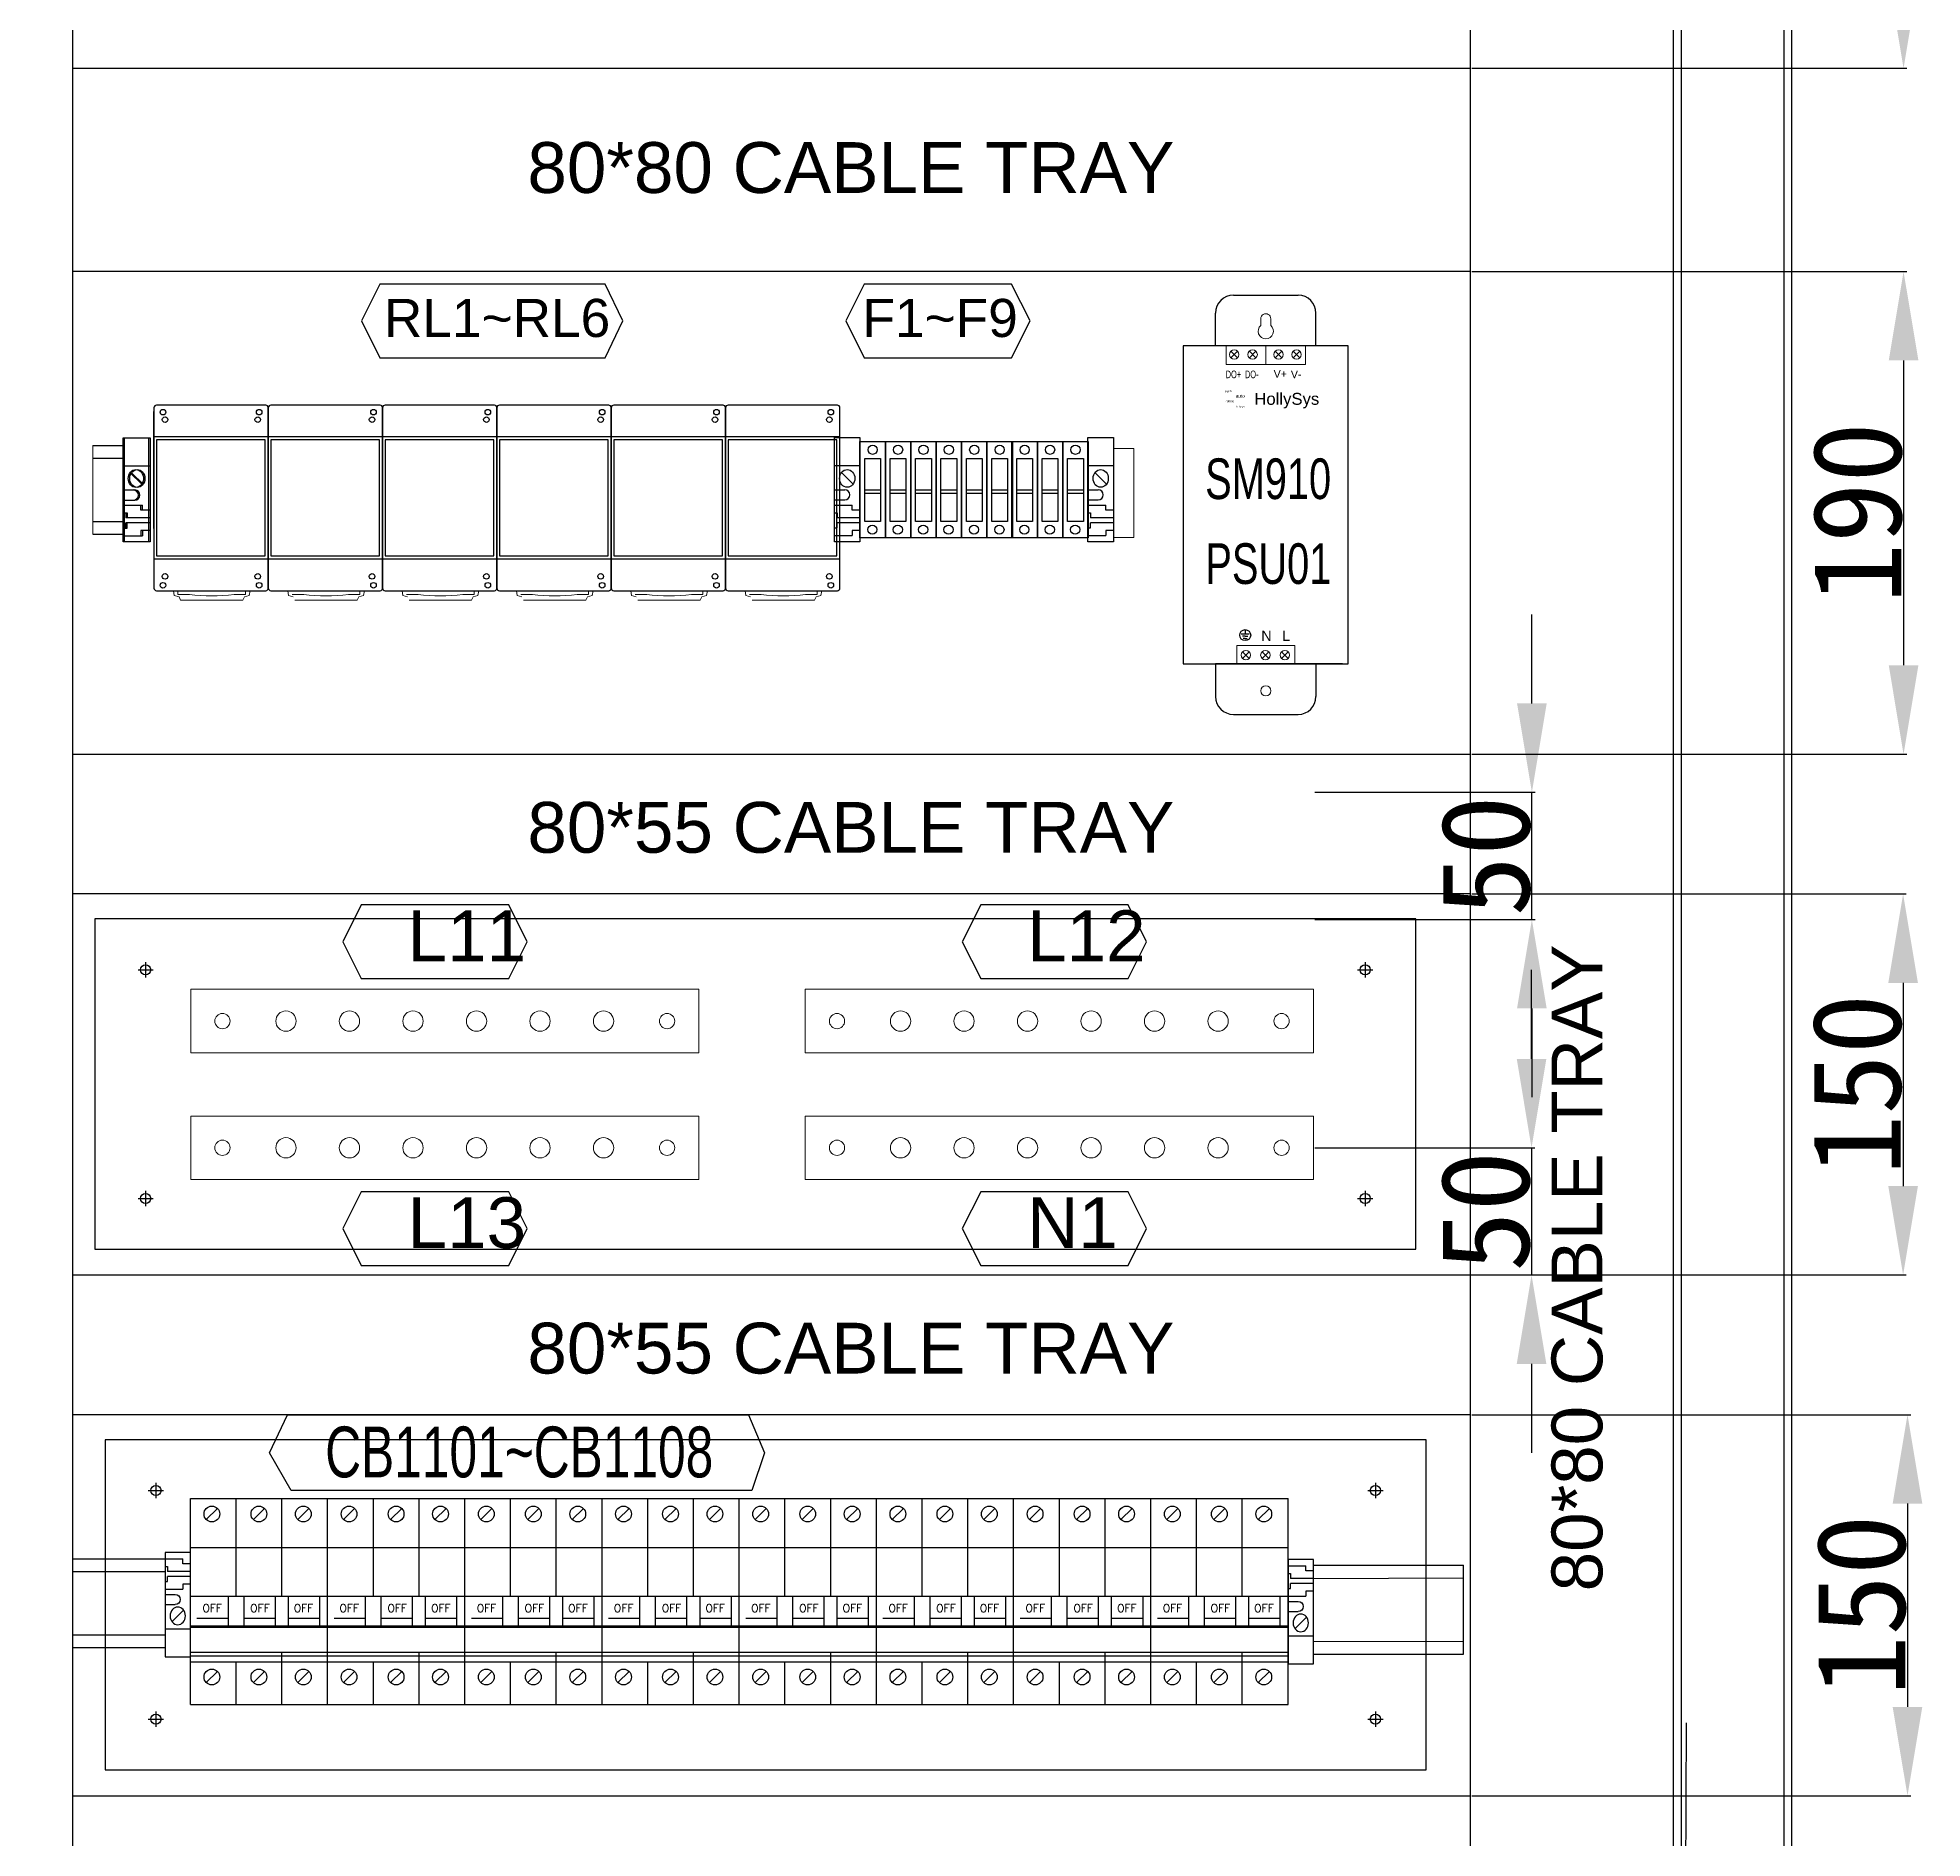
# Model space of a CAD drawing. Extents: x 81437 to 204847, y -54769 to -29444.
# Drawn here: x 91975 to 92717, y -39706 to -38998 of the extents above; entities that cross this region are included whole.
import ezdxf
from ezdxf.enums import TextEntityAlignment as Align
from ezdxf.lldxf.tags import DXFTag

# ---------------------------------------------------------------- set-up
doc = ezdxf.new("R2010")
doc.units = 0
doc.header["$LTSCALE"] = 100
doc.header["$MEASUREMENT"] = 0
for name, color, linetype in [('COMPONENT', 7, 'Continuous'), ('Panel Comp', 7, 'Continuous'), ('PSU', 12, 'Continuous'), ('TEXT', 7, 'Continuous'), ('标准图框及表格', 7, 'Continuous')]:
    doc.layers.add(name, color=color, linetype=linetype)
doc.layers.add('细实线', color=7, linetype='Continuous', lineweight=20)
doc.styles.add('HZ', font='arial.ttf', dxfattribs={"width": 0.7})
doc.styles.add('ROMANS', font='romans', dxfattribs={"width": 0.8, "height": 2})
doc.styles.get("Standard").update_dxf_attribs({"font": ''})
doc.styles.get('Standard').set_extended_font_data('SimSun')
tags = doc.linetypes.add('CENTER2', pattern=[1.125, 0.75, -0.125, 0.125, -0.125]).pattern_tags.tags
tags[10:11] = [DXFTag(74, 4), DXFTag(75, 0), DXFTag(340, '0'), DXFTag(46, 1.0), DXFTag(50, 0.0), DXFTag(44, 0.0), DXFTag(45, 0.0)]
tags[8:9] = [DXFTag(74, 4), DXFTag(75, 0), DXFTag(340, '0'), DXFTag(46, 1.0), DXFTag(50, 0.0), DXFTag(44, 0.0), DXFTag(45, 0.0)]
tags[6:7] = [DXFTag(74, 4), DXFTag(75, 0), DXFTag(340, '0'), DXFTag(46, 1.0), DXFTag(50, 0.0), DXFTag(44, 0.0), DXFTag(45, 0.0)]
tags[4:5] = [DXFTag(74, 4), DXFTag(75, 0), DXFTag(340, '0'), DXFTag(46, 1.0), DXFTag(50, 0.0), DXFTag(44, 0.0), DXFTag(45, 0.0)]
tags = doc.linetypes.add('HIDDEN', pattern=[0.375, 0.25, -0.125]).pattern_tags.tags
tags[6:7] = [DXFTag(74, 4), DXFTag(75, 0), DXFTag(340, '0'), DXFTag(46, 1.0), DXFTag(50, 0.0), DXFTag(44, 0.0), DXFTag(45, 0.0)]
tags[4:5] = [DXFTag(74, 4), DXFTag(75, 0), DXFTag(340, '0'), DXFTag(46, 1.0), DXFTag(50, 0.0), DXFTag(44, 0.0), DXFTag(45, 0.0)]
doc.dimstyles.new('ISO-25', dxfattribs={"dimtxt": 35, "dimasz": 35, "dimexe": 1.25, "dimexo": 0.625, "dimtad": 1, "dimtoh": 1, "dimdec": 0, "dimtxsty": 'Standard', "dimcen": 2.5, "dimadec": 0, "dimazin": 0, "dimtfac": 1, "dimtdec": 0, "dimtmove": 0, "dimatfit": 3, "dimfxl": 1, "dimarcsym": 0})

# ---------------------------------------------------------------- blocks, each defined once
blk = doc.blocks.new('*D206')
at = {"color": 0, "lineweight": -2, "transparency": 16777216}
for p, q in [((92539.95, -38729.59), (92711.17, -38729.59)), ((92709.92, -38764.59), (92709.92, -38974.61)), ((92539.95, -39009.61), (92711.17, -39009.61))]:
    blk.add_line(p, q, dxfattribs=at)
at = {"color": 0, "transparency": 16777216}
for points in [[(92704.09, -38764.59), (92715.76, -38764.59), (92709.92, -38729.59)], [(92704.09, -38974.61), (92715.76, -38974.61), (92709.92, -39009.61)]]:
    blk.add_solid(points, dxfattribs=at)
at = {"layer": 'Defpoints', "color": 0, "transparency": 16777216}
for p in [(92539.33, -38729.59, -63738.88), (92539.33, -39009.61), (92709.92, -39009.61)]:
    blk.add_point(p, dxfattribs=at)
at = {"color": 0, "transparency": 16777216, "insert": (92691.8, -38869.6), "char_height": 35, "attachment_point": 5, "rotation": 90}
blk.add_mtext('280', dxfattribs=at)
blk = doc.blocks.new('*D207')
at = {"color": 0, "lineweight": -2, "transparency": 16777216}
for p, q in [((92539.95, -39089.61), (92711.17, -39089.61)), ((92709.92, -39124.61), (92709.92, -39244.61)), ((92539.95, -39279.61), (92711.17, -39279.61))]:
    blk.add_line(p, q, dxfattribs=at)
at = {"color": 0, "transparency": 16777216}
for points in [[(92704.09, -39124.61), (92715.76, -39124.61), (92709.92, -39089.61)], [(92704.09, -39244.61), (92715.76, -39244.61), (92709.92, -39279.61)]]:
    blk.add_solid(points, dxfattribs=at)
at = {"layer": 'Defpoints', "color": 0, "transparency": 16777216}
for p in [(92539.33, -39089.61), (92539.33, -39279.61), (92709.92, -39279.61)]:
    blk.add_point(p, dxfattribs=at)
at = {"color": 0, "transparency": 16777216, "insert": (92691.8, -39184.61), "char_height": 35, "attachment_point": 5, "rotation": 90}
blk.add_mtext('190', dxfattribs=at)
blk = doc.blocks.new('*D208')
at = {"color": 0, "lineweight": -2, "transparency": 16777216}
for p, q in [((92539.95, -39334.61), (92711, -39334.61)), ((92709.75, -39369.61), (92709.75, -39449.61)), ((92539.95, -39484.61), (92711, -39484.61))]:
    blk.add_line(p, q, dxfattribs=at)
at = {"color": 0, "transparency": 16777216}
for points in [[(92703.91, -39369.61), (92715.58, -39369.61), (92709.75, -39334.61)], [(92703.91, -39449.61), (92715.58, -39449.61), (92709.75, -39484.61)]]:
    blk.add_solid(points, dxfattribs=at)
at = {"layer": 'Defpoints', "color": 0, "transparency": 16777216}
for p in [(92539.33, -39334.61), (92539.33, -39484.61), (92709.75, -39484.61)]:
    blk.add_point(p, dxfattribs=at)
at = {"color": 0, "transparency": 16777216, "insert": (92691.62, -39409.61), "char_height": 35, "attachment_point": 5, "rotation": 90}
blk.add_mtext('150', dxfattribs=at)
blk = doc.blocks.new('*D209')
at = {"color": 0, "lineweight": -2, "transparency": 16777216}
for p, q in [((92539.95, -39539.61), (92712.72, -39539.61)), ((92711.47, -39574.61), (92711.47, -39654.61)), ((92539.95, -39689.61), (92712.72, -39689.61))]:
    blk.add_line(p, q, dxfattribs=at)
at = {"color": 0, "transparency": 16777216}
for points in [[(92705.63, -39574.61), (92717.3, -39574.61), (92711.47, -39539.61)], [(92705.63, -39654.61), (92717.3, -39654.61), (92711.47, -39689.61)]]:
    blk.add_solid(points, dxfattribs=at)
at = {"layer": 'Defpoints', "color": 0, "transparency": 16777216}
for p in [(92539.33, -39539.61), (92539.33, -39689.61), (92711.47, -39689.61)]:
    blk.add_point(p, dxfattribs=at)
at = {"color": 0, "transparency": 16777216, "insert": (92693.34, -39614.61), "char_height": 35, "attachment_point": 5, "rotation": 90}
blk.add_mtext('150', dxfattribs=at)
blk = doc.blocks.new('空开3P')
at = {"layer": 'COMPONENT', "color": 6, "linetype": 'HIDDEN', "ltscale": 0.2}
for p, q in [((185939.19, 105389.42, 63738.88), (185943.58, 105393.8, 63738.88)), ((185957.71, 105389.42, 63738.88), (185962.1, 105393.8, 63738.88)), ((185975.2, 105389.42, 63738.88), (185979.59, 105393.8, 63738.88)), ((185939.19, 105325.23, 63738.88), (185943.58, 105329.61, 63738.88)), ((185957.71, 105325.23, 63738.88), (185962.1, 105329.61, 63738.88)), ((185975.2, 105325.23, 63738.88), (185979.59, 105329.61, 63738.88))]:
    blk.add_line(p, q, dxfattribs=at)
for centre in [(185941.39, 105391.61, 63738.88), (185959.9, 105391.61, 63738.88), (185977.39, 105391.61, 63738.88), (185941.39, 105327.42, 63738.88), (185959.9, 105327.42, 63738.88), (185977.39, 105327.42, 63738.88)]:
    blk.add_circle(centre, 3.1, dxfattribs=at)
at = {"layer": 'PSU', "linetype": 'HIDDEN', "ltscale": 0.2}
for p, q in [((185932.95, 105397.65, 63738.88), (185968.95, 105397.65, 63738.88)), ((185932.95, 105378.45, 63738.88), (185932.95, 105397.65, 63738.88)), ((185950.95, 105378.45, 63738.88), (185950.95, 105397.65, 63738.88)), ((185968.95, 105397.65, 63738.88), (185986.95, 105397.65, 63738.88)), ((185968.95, 105378.45, 63738.88), (185968.95, 105397.65, 63738.88)), ((185968.95, 105378.45, 63738.88), (185968.95, 105397.65, 63738.88)), ((185986.95, 105378.45, 63738.88), (185986.95, 105397.65, 63738.88)), ((185968.95, 105359.22, 63738.88), (185968.95, 105378.45, 63738.88)), ((185932.95, 105316.65, 63738.88), (185932.95, 105333.45, 63738.88)), ((185950.95, 105316.65, 63738.88), (185950.95, 105333.45, 63738.88)), ((185968.95, 105316.65, 63738.88), (185968.95, 105337.19, 63738.88)), ((185968.95, 105316.65, 63738.88), (185968.95, 105333.45, 63738.88)), ((185968.95, 105316.65, 63738.88), (185968.95, 105330.42, 63738.88)), ((185986.95, 105316.65, 63738.88), (185986.95, 105333.45, 63738.88)), ((185932.95, 105316.65, 63738.88), (185968.95, 105316.65, 63738.88)), ((185968.95, 105316.65, 63738.88), (185986.95, 105316.65, 63738.88))]:
    blk.add_line(p, q, dxfattribs=at)
at = {"layer": 'PSU'}
for p, q in [((185932.95, 105378.45, 63738.88), (185968.95, 105378.45, 63738.88)), ((185932.95, 105333.45, 63738.88), (185932.95, 105378.45, 63738.88)), ((185950.95, 105359.22, 63738.88), (185950.95, 105378.45, 63738.88)), ((185968.95, 105378.45, 63738.88), (185986.95, 105378.45, 63738.88)), ((185968.95, 105359.22, 63738.88), (185968.95, 105378.45, 63738.88)), ((185968.95, 105359.22, 63738.88), (185968.95, 105378.45, 63738.88)), ((185986.95, 105333.45, 63738.88), (185986.95, 105378.45, 63738.88)), ((185932.95, 105359.22, 63738.88), (185950.95, 105359.22, 63738.88)), ((185947.87, 105347.54, 63738.88), (185947.87, 105359.22, 63738.88)), ((185950.95, 105359.22, 63738.88), (185968.95, 105359.22, 63738.88)), ((185954.04, 105347.54, 63738.88), (185954.04, 105359.22, 63738.88)), ((185966.38, 105347.54, 63738.88), (185966.38, 105359.22, 63738.88)), ((185968.95, 105359.22, 63738.88), (185986.95, 105359.22, 63738.88)), ((185971.52, 105347.54, 63738.88), (185971.52, 105359.22, 63738.88)), ((185983.87, 105347.54, 63738.88), (185983.87, 105359.22, 63738.88)), ((185932.95, 105347.54, 63738.88), (185968.95, 105347.54, 63738.88)), ((185932.95, 105347.03, 63738.88), (185968.95, 105347.03, 63738.88)), ((185935.52, 105350.63, 63738.88), (185947.87, 105350.63, 63738.88)), ((185954.04, 105350.63, 63738.88), (185966.38, 105350.63, 63738.88)), ((185968.95, 105347.54, 63738.88), (185986.95, 105347.54, 63738.88)), ((185968.95, 105347.03, 63738.88), (185986.95, 105347.03, 63738.88)), ((185971.52, 105350.63, 63738.88), (185983.87, 105350.63, 63738.88)), ((185932.95, 105337.19, 63738.88), (185968.95, 105337.19, 63738.88)), ((185932.95, 105335.81, 63738.88), (185968.95, 105335.81, 63738.88)), ((185932.95, 105333.45, 63738.88), (185968.95, 105333.45, 63738.88)), ((185950.95, 105333.45, 63738.88), (185950.95, 105333.45, 63738.88)), ((185968.95, 105337.19, 63738.88), (185986.95, 105337.19, 63738.88)), ((185968.95, 105333.45, 63738.88), (185968.95, 105337.19, 63738.88)), ((185968.95, 105333.45, 63738.88), (185968.95, 105337.19, 63738.88)), ((185968.95, 105335.81, 63738.88), (185986.95, 105335.81, 63738.88)), ((185968.95, 105333.45, 63738.88), (185986.95, 105333.45, 63738.88))]:
    blk.add_line(p, q, dxfattribs=at)
at = {"layer": 'TEXT', "style": 'ROMANS'}
for p in [(185941.47, 105354.54, 63738.88), (185960.32, 105354.54, 63738.88), (185977.48, 105354.54, 63738.88)]:
    blk.add_text('OFF', height=3.086, dxfattribs=at).set_placement(p, align=Align.MIDDLE)
blk = doc.blocks.new('堵头')
at = {"color": 53}
for p, q in [((0, -41), (0, 0)), ((0, 0), (10, 0)), ((10, 0), (10, -41)), ((0, -11), (10, -11)), ((7.28, -18.33), (2.72, -13.78)), ((0, -20.55), (4, -20.55)), ((0, -24.55), (4, -24.55)), ((0, -26.55), (7, -26.55)), ((0, -29.55), (1, -29.55)), ((1, -29.55), (1, -31.55)), ((7, -28.55), (7, -26.55)), ((10, -28.55), (7, -28.55)), ((0, -35.55), (1, -35.55)), ((10, -31.55), (1, -31.55)), ((10, -33.55), (1, -33.55)), ((1, -35.55), (1, -33.55)), ((10, -36.55), (7, -36.55)), ((7, -36.55), (7, -38.55)), ((0, -38.55), (7, -38.55)), ((10, -41), (0, -41))]:
    blk.add_line(p, q, dxfattribs=at)
blk.add_arc((4, -22.55), 2, 270, 90, dxfattribs=at)
blk.add_ellipse((5, -16.05), major_axis=(0, -3.5), ratio=0.857143, start_param=4.712389, end_param=10.995574, dxfattribs=at)
blk = doc.blocks.new('*D227')
at = {"color": 0, "lineweight": -2, "transparency": 16777216}
for p, q in [((92563.62, -39259.61), (92563.62, -39224.61)), ((92478.18, -39294.61), (92564.87, -39294.61)), ((92563.62, -39344.66), (92563.62, -39294.61)), ((92478.18, -39344.66), (92564.87, -39344.66)), ((92563.62, -39379.66), (92563.62, -39414.66))]:
    blk.add_line(p, q, dxfattribs=at)
at = {"color": 0, "transparency": 16777216}
for points in [[(92557.78, -39259.61), (92569.45, -39259.61), (92563.62, -39294.61)], [(92557.78, -39379.66), (92569.45, -39379.66), (92563.62, -39344.66)]]:
    blk.add_solid(points, dxfattribs=at)
at = {"layer": 'Defpoints', "color": 0, "transparency": 16777216}
for p in [(92477.55, -39294.61, 63738.88), (92563.62, -39294.61), (92477.55, -39344.66, 127477.75)]:
    blk.add_point(p, dxfattribs=at)
at = {"color": 0, "transparency": 16777216, "insert": (92545.49, -39319.63), "char_height": 35, "attachment_point": 5, "rotation": 90}
blk.add_mtext('50', dxfattribs=at)
blk = doc.blocks.new('*D228')
at = {"color": 0, "lineweight": -2, "transparency": 16777216}
for p, q in [((92563.49, -39399.54), (92563.49, -39364.54)), ((92478.24, -39434.54), (92564.74, -39434.54)), ((92563.49, -39434.54), (92563.49, -39484.61)), ((92478.24, -39484.61), (92564.74, -39484.61)), ((92563.49, -39519.61), (92563.49, -39554.61))]:
    blk.add_line(p, q, dxfattribs=at)
at = {"color": 0, "transparency": 16777216}
for points in [[(92557.66, -39399.54), (92569.33, -39399.54), (92563.49, -39434.54)], [(92557.66, -39519.61), (92569.33, -39519.61), (92563.49, -39484.61)]]:
    blk.add_solid(points, dxfattribs=at)
at = {"layer": 'Defpoints', "color": 0, "transparency": 16777216}
for p in [(92477.61, -39434.54, 127477.75), (92477.61, -39484.61, 63738.88), (92563.49, -39484.61)]:
    blk.add_point(p, dxfattribs=at)
at = {"color": 0, "transparency": 16777216, "insert": (92545.37, -39459.57), "char_height": 35, "attachment_point": 5, "rotation": 90}
blk.add_mtext('50', dxfattribs=at)
blk = doc.blocks.new('柱状熔断器RT14-20')
at = {"color": 1}
for p, q in [((87988.42, -29707.59), (87994.62, -29707.59)), ((87994.62, -29708.92), (87988.42, -29708.92))]:
    blk.add_line(p, q, dxfattribs=at)
for points in [[(87986.52, -29726.47), (87986.52, -29688.47), (87996.52, -29688.47), (87996.52, -29726.47)], [(87988.42, -29695.22), (87994.62, -29695.22), (87994.62, -29719.97), (87988.42, -29719.97)]]:
    blk.add_lwpolyline(points, close=True, dxfattribs=at)
for centre in [(87991.52, -29691.75), (87991.41, -29723.2)]:
    blk.add_circle(centre, 1.82, dxfattribs=at)
blk = doc.blocks.new('SM910电源新')
at = {"color": 142}
for p, q in [((19.75, 145.1), (45.25, 145.1)), ((12.75, 125.2), (12.75, 138.1)), ((52.25, 125.2), (52.25, 138.1)), ((0, 125.2), (0, 0)), ((65, 125.2), (0, 125.2)), ((62.75, 125.2), (12.75, 125.2)), ((62.75, 125.2), (52.25, 125.2)), ((65, 0), (65, 125.2)), ((0, 0), (65, 0)), ((12.75, 0), (12.75, -12.9)), ((52.25, 0), (52.25, -12.9)), ((19.75, -19.9), (45.25, -19.9))]:
    blk.add_line(p, q, dxfattribs=at)
at = {"color": 142, "lineweight": 0}
for p, q in [((30.5, 135.8), (30.5, 133.18)), ((34.5, 135.8), (34.5, 133.18))]:
    blk.add_line(p, q, dxfattribs=at)
at = {"lineweight": 0}
for p, q in [((16.87, 117.89), (16.87, 125.2)), ((18.8, 123.07), (21.41, 120.46)), ((21.41, 123.07), (18.8, 120.46)), ((26.04, 123.07), (28.65, 120.46)), ((28.65, 123.07), (26.04, 120.46)), ((32.5, 117.89), (32.5, 125.2)), ((36.22, 123.07), (38.83, 120.46)), ((38.83, 123.07), (36.22, 120.46)), ((43.35, 123.07), (45.96, 120.46)), ((45.96, 123.07), (43.35, 120.46)), ((48.13, 125.2), (48.13, 117.89)), ((48.13, 117.89), (16.87, 117.89)), ((21.12, 0), (21.12, 7.26)), ((21.12, 7.26), (43.93, 7.26)), ((23.39, 2.13), (26, 4.74)), ((26, 2.13), (23.39, 4.74)), ((31.03, 2.13), (33.65, 4.74)), ((33.65, 2.13), (31.03, 4.74)), ((38.73, 2.13), (41.34, 4.74)), ((41.34, 2.13), (38.73, 4.74)), ((43.93, 7.26), (43.93, 0))]:
    blk.add_line(p, q, dxfattribs=at)
for p, q in [((24.4, 11.69), (22.86, 11.69)), ((24.4, 10.84), (23.3, 10.84)), ((24.4, 9.98), (23.63, 9.98)), ((24.4, 13.29), (24.4, 11.69)), ((25.95, 11.69), (24.4, 11.69)), ((24.4, 10.84), (25.51, 10.84)), ((24.4, 9.98), (25.18, 9.98)), ((62.75, 0), (12.75, 0)), ((62.75, 0), (52.25, 0))]:
    blk.add_line(p, q)
at = {"color": 142}
for centre, major_axis, start_param, end_param in [((19.75, 138.1), (4.95, 4.95), 0.785398, 2.356194), ((45.25, 138.1), (-4.95, 4.95), 3.926991, 5.497787), ((19.75, -12.9), (-4.95, 4.95), 0.785398, 2.356194), ((45.25, -12.9), (4.95, 4.95), 3.926991, 5.497787)]:
    blk.add_ellipse(centre, major_axis=major_axis, ratio=1, start_param=start_param, end_param=end_param, dxfattribs=at)
at = {"color": 142, "lineweight": 0}
for centre, major_axis, start_param, end_param in [((32.5, 135.8), (1.41, 1.41), 5.497787, 8.63938), ((32.5, 130.94), (2.12, 2.12), 1.515126, 6.338856)]:
    blk.add_ellipse(centre, major_axis=major_axis, ratio=1, start_param=start_param, end_param=end_param, dxfattribs=at)
at = {"lineweight": 0, "extrusion": (0, 0, -1)}
for centre in [(20.1, 121.76), (27.34, 121.76), (37.53, 121.76), (44.65, 121.76)]:
    blk.add_ellipse(centre, major_axis=(-1.31, -1.31), ratio=1, start_param=3.926991, end_param=10.210176, dxfattribs=at)
blk.add_ellipse((24.4, 11.29), major_axis=(1.53, 1.53), ratio=1, start_param=5.497787, end_param=11.780972)
at = {"lineweight": 0}
for centre, major_axis in [((24.69, 3.44), (-1.31, 1.31)), ((32.34, 3.44), (-1.31, 1.31)), ((40.04, 3.44), (-1.31, 1.31)), ((32.5, -10.6), (-1.41, 1.41))]:
    blk.add_ellipse(centre, major_axis=major_axis, ratio=1, start_param=3.926991, end_param=10.210176, dxfattribs=at)
at = {"color": 7, "style": 'HZ', "width": 0.7}
for s, p in [('DO+', (16.72, 112.44)), ('DO-', (24.29, 112.44))]:
    blk.add_text(s, height=3, dxfattribs=at).set_placement(p)
at = {"color": 7, "style": 'HZ'}
for s, height, p in [('V+', 3, (35.61, 112.63)), ('V-', 3, (42.39, 112.44)), ('HollySys', 4.704, (28, 101.96)), ('N', 4, (30.75, 9.05)), ('L', 4, (38.93, 9.05))]:
    blk.add_text(s, height=height, dxfattribs=at).set_placement(p)
at = {"ltscale": 0.1, "style": 'HZ', "width": 0.7}
for tag, p in [('模块型号', (33.44, 64.86)), ('位号', (33.53, 31.45))]:
    blk.add_attdef(tag, text='', height=16, dxfattribs=at).set_placement(p, align=Align.CENTER)
at = {"layer": '标准图框及表格', "color": 5, "style": 'HZ'}
for s, p in [('pgqh', (16.58, 106.97)), ('hollilas', (16.61, 102.99))]:
    blk.add_text(s, height=0.788, dxfattribs=at).set_placement(p)
at = {"layer": '标准图框及表格', "color": 3, "style": 'HZ'}
for s, height, p in [('auto', 1.313, (20.67, 104.78)), ('hollysys', 0.656, (20.92, 100.91))]:
    blk.add_text(s, height=height, dxfattribs=at).set_placement(p)

msp = doc.modelspace()

# ---------------------------------------------------------------- linework, layer by layer
at = {"color": 7, "linetype": 'HIDDEN'}
msp.add_line((92662.83, -38571.09), (92662.83, -40571.09), dxfattribs=at)
at = {"color": 7}
for p, q in [((92665.83, -38571.09), (92665.83, -40681.09)), ((92624.29, -39660.92), (92622.33, -40527.59))]:
    msp.add_line(p, q, dxfattribs=at)
msp.add_line((92622.33, -38618.59), (92622.33, -40571.09))
at = {"color": 6}
for p, q in [((91997.25, -39158.04, -63739.55), (92009.71, -39158.04, -62238.71)), ((91997.25, -39158.04, -63739.55), (92009.71, -39158.04, -62238.71)), ((91997.25, -39163.04, -63739.55), (92009.71, -39163.04, -62238.71)), ((91997.25, -39163.04, -63739.55), (92009.71, -39163.04, -62238.71)), ((91997.25, -39188.04, -63739.55), (92009.71, -39188.04, -62238.71)), ((91997.25, -39188.04, -63739.55), (92009.71, -39188.04, -62238.71)), ((91997.25, -39193.04, -63739.55), (92009.71, -39193.04, -62238.71)), ((91997.25, -39193.04, -63739.55), (92009.71, -39193.04, -62238.71)), ((91989.33, -39596.31), (92025.61, -39596.31, 1500.84)), ((91989.33, -39601.31), (92025.61, -39601.31, 1500.84)), ((92477.65, -39598.88, 65239.71), (92536.68, -39598.88, 63738.87)), ((92477.65, -39604.08, 65239.71), (92536.68, -39603.88, 63738.87)), ((92536.68, -39633.88, 63738.87), (92536.68, -39598.88, 63738.87)), ((91989.33, -39626.31), (92025.61, -39626.31, 1500.84)), ((91989.33, -39631.31), (92025.61, -39631.31, 1500.84)), ((92477.65, -39628.77, 65239.71), (92536.68, -39628.82, 63738.87)), ((92477.65, -39633.88, 65239.71), (92536.68, -39633.88, 63738.87))]:
    msp.add_line(p, q, dxfattribs=at)
at = {"lineweight": 0}
for p, q in [((92029.2, -39217.2, -0.67), (92028.9, -39215.24, -0.67)), ((92031.11, -39217.62, -0.67), (92029.2, -39217.2, -0.67)), ((92030.66, -39215.24, -0.67), (92030.66, -39216.72, -0.67)), ((92030.66, -39216.72, -0.67), (92035.21, -39216.72, -0.67)), ((92031.69, -39219.03, -0.67), (92031.11, -39217.62, -0.67)), ((92056.29, -39219.03, 0.33), (92031.69, -39219.03, -0.67)), ((92057.32, -39216.72, 0.33), (92052.77, -39216.72, 0.33)), ((92056.29, -39219.03, 0.33), (92056.87, -39217.62, 0.33)), ((92056.87, -39217.62, 0.33), (92058.78, -39217.2, 0.33)), ((92057.32, -39215.24, 0.33), (92057.32, -39216.72, 0.33)), ((92058.78, -39217.2, 0.33), (92059.08, -39215.24, 0.33)), ((92074.2, -39217.2, -0.67), (92073.9, -39215.24, -0.67)), ((92076.11, -39217.62, -0.67), (92074.2, -39217.2, -0.67)), ((92075.66, -39216.72, -0.67), (92080.21, -39216.72, -0.67)), ((92101.29, -39219.03, 0.33), (92076.69, -39219.03, -0.67)), ((92102.32, -39216.72, 0.33), (92097.77, -39216.72, 0.33)), ((92101.29, -39219.03, 0.33), (92101.87, -39217.62, 0.33)), ((92101.87, -39217.62, 0.33), (92103.78, -39217.2, 0.33)), ((92102.32, -39215.24, 0.33), (92102.32, -39216.72, 0.33)), ((92103.78, -39217.2, 0.33), (92104.08, -39215.24, 0.33)), ((92119.2, -39217.2, -0.67), (92118.9, -39215.24, -0.67)), ((92121.11, -39217.62, -0.67), (92119.2, -39217.2, -0.67)), ((92120.66, -39216.72, -0.67), (92125.21, -39216.72, -0.67)), ((92146.29, -39219.03, 0.33), (92121.69, -39219.03, -0.67)), ((92147.32, -39216.72, 0.33), (92142.77, -39216.72, 0.33)), ((92146.29, -39219.03, 0.33), (92146.87, -39217.62, 0.33)), ((92146.87, -39217.62, 0.33), (92148.78, -39217.2, 0.33)), ((92147.32, -39215.24, 0.33), (92147.32, -39216.72, 0.33)), ((92148.78, -39217.2, 0.33), (92149.08, -39215.24, 0.33)), ((92164.2, -39217.2, -0.67), (92163.9, -39215.24, -0.67)), ((92166.11, -39217.62, -0.67), (92164.2, -39217.2, -0.67)), ((92165.66, -39216.72, -0.67), (92170.21, -39216.72, -0.67)), ((92191.29, -39219.03, 0.33), (92166.69, -39219.03, -0.67)), ((92192.32, -39216.72, 0.33), (92187.77, -39216.72, 0.33)), ((92191.29, -39219.03, 0.33), (92191.87, -39217.62, 0.33)), ((92191.87, -39217.62, 0.33), (92193.78, -39217.2, 0.33)), ((92192.32, -39215.24, 0.33), (92192.32, -39216.72, 0.33)), ((92193.78, -39217.2, 0.33), (92194.08, -39215.24, 0.33)), ((92209.2, -39217.2, -0.67), (92208.9, -39215.24, -0.67)), ((92211.11, -39217.62, -0.67), (92209.2, -39217.2, -0.67)), ((92210.66, -39216.72, -0.67), (92215.21, -39216.72, -0.67)), ((92236.29, -39219.03, 0.33), (92211.69, -39219.03, -0.67)), ((92237.32, -39216.72, 0.33), (92232.77, -39216.72, 0.33)), ((92236.29, -39219.03, 0.33), (92236.87, -39217.62, 0.33)), ((92236.87, -39217.62, 0.33), (92238.78, -39217.2, 0.33)), ((92237.32, -39215.24, 0.33), (92237.32, -39216.72, 0.33)), ((92238.78, -39217.2, 0.33), (92239.08, -39215.24, 0.33)), ((92254.2, -39217.2, -0.67), (92253.9, -39215.24, -0.67)), ((92256.11, -39217.62, -0.67), (92254.2, -39217.2, -0.67)), ((92255.66, -39216.72, -0.67), (92260.21, -39216.72, -0.67)), ((92281.29, -39219.03, 0.33), (92256.69, -39219.03, -0.67)), ((92282.32, -39216.72, 0.33), (92277.77, -39216.72, 0.33)), ((92281.29, -39219.03, 0.33), (92281.87, -39217.62, 0.33)), ((92281.87, -39217.62, 0.33), (92283.78, -39217.2, 0.33)), ((92282.32, -39215.24, 0.33), (92282.32, -39216.72, 0.33)), ((92283.78, -39217.2, 0.33), (92284.08, -39215.24, 0.33))]:
    msp.add_line(p, q, dxfattribs=at)
at = {"color": 4, "linetype": 'CENTER2'}
for p, q in [((92014.97, -39364.47, -63738.88), (92020.97, -39364.47, -63738.88)), ((92017.97, -39361.47, -63738.88), (92017.97, -39367.47, -63738.88)), ((92494.97, -39364.47, -63738.88), (92500.97, -39364.47, -63738.88)), ((92497.97, -39361.47, -63738.88), (92497.97, -39367.47, -63738.88)), ((92497.97, -39361.47, -63738.88), (92497.97, -39367.47, -63738.88)), ((92014.97, -39454.47, -63738.88), (92020.97, -39454.47, -63738.88)), ((92017.97, -39451.47, -63738.88), (92017.97, -39457.47, -63738.88)), ((92494.97, -39454.47, -63738.88), (92500.97, -39454.47, -63738.88)), ((92497.97, -39451.47, -63738.88), (92497.97, -39457.47, -63738.88)), ((92022.03, -39566.46, 63738.88), (92022.03, -39572.46, 63738.88)), ((92502.03, -39566.46, 63738.88), (92502.03, -39572.46, 63738.88)), ((92019.03, -39569.46, 63738.88), (92025.03, -39569.46, 63738.88)), ((92499.03, -39569.46, 63738.88), (92505.03, -39569.46, 63738.88)), ((92022.03, -39656.46, 63738.88), (92022.03, -39662.46, 63738.88)), ((92502.03, -39656.46, 63738.88), (92502.03, -39662.46, 63738.88)), ((92019.03, -39659.46, 63738.88), (92025.03, -39659.46, 63738.88)), ((92499.03, -39659.46, 63738.88), (92505.03, -39659.46, 63738.88))]:
    msp.add_line(p, q, dxfattribs=at)
at = {"linetype": 'CENTER2'}
for p, q in [((92017.88, -39364.47, -63738.88), (92018.06, -39364.47, -63738.88)), ((92017.97, -39364.56, -63738.88), (92017.97, -39364.38, -63738.88)), ((92497.88, -39364.47, -63738.88), (92498.06, -39364.47, -63738.88)), ((92497.88, -39364.47, -63738.88), (92498.06, -39364.47, -63738.88)), ((92497.97, -39364.56, -63738.88), (92497.97, -39364.38, -63738.88)), ((92497.97, -39364.56, -63738.88), (92497.97, -39364.38, -63738.88)), ((92017.88, -39454.47, -63738.88), (92018.06, -39454.47, -63738.88)), ((92017.97, -39454.56, -63738.88), (92017.97, -39454.38, -63738.88)), ((92497.88, -39454.47, -63738.88), (92498.06, -39454.47, -63738.88)), ((92497.97, -39454.56, -63738.88), (92497.97, -39454.38, -63738.88)), ((92021.94, -39569.46, 63738.88), (92022.12, -39569.46, 63738.88)), ((92022.03, -39569.55, 63738.88), (92022.03, -39569.37, 63738.88)), ((92501.94, -39569.46, 63738.88), (92502.12, -39569.46, 63738.88)), ((92502.03, -39569.55, 63738.88), (92502.03, -39569.37, 63738.88)), ((92021.94, -39659.46, 63738.88), (92022.12, -39659.46, 63738.88)), ((92022.03, -39659.55, 63738.88), (92022.03, -39659.37, 63738.88)), ((92501.94, -39659.46, 63738.88), (92502.12, -39659.46, 63738.88)), ((92502.03, -39659.55, 63738.88), (92502.03, -39659.37, 63738.88))]:
    msp.add_line(p, q, dxfattribs=at)
for points in [[(91909.33, -40450.09), (91989.33, -40450.09), (91989.33, -38649.59), (91909.33, -38649.59)], [(92539.33, -40450.09), (92619.33, -40450.09), (92619.33, -38649.59), (92539.33, -38649.59)]]:
    msp.add_lwpolyline(points, close=True)
for points, elevation in [([(91989.33, -39009.61), (92539.33, -39009.61), (92539.33, -39089.61), (91989.33, -39089.61)], 63738.88), ([(91989.33, -39279.61), (92539.33, -39279.61), (92539.33, -39334.61), (91989.33, -39334.61)], 63738.88), ([(91997.97, -39474.47), (92517.97, -39474.47), (92517.97, -39344.47), (91997.97, -39344.47)], -63738.88), ([(91989.33, -39484.61), (92539.33, -39484.61), (92539.33, -39539.61), (91989.33, -39539.61)], 63738.88), ([(92002.03, -39679.46), (92522.03, -39679.46), (92522.03, -39549.46), (92002.03, -39549.46)], 63738.88), ([(91989.33, -39689.61), (92539.33, -39689.61), (92539.33, -39744.61), (91989.33, -39744.61)], 63738.88)]:
    msp.add_lwpolyline(points, close=True, dxfattribs=dict(elevation=elevation))
at = {"color": 3}
for points, elevation in [([(92198.8, -39094.54), (92110.19, -39094.54), (92102.93, -39109.05), (92110.19, -39123.57), (92198.8, -39123.57), (92205.77, -39109.05), (92198.8, -39094.54)], -62238.71), ([(92358.84, -39094.54), (92300.81, -39094.54), (92293.55, -39109.05), (92300.81, -39123.57), (92358.84, -39123.57), (92366.09, -39109.05), (92358.84, -39094.54)], -57848.46), ([(92073.87, -39539.6), (92255.22, -39539.6), (92261.56, -39554.6), (92256.6, -39569.4), (92075.25, -39569.4), (92066.76, -39554.6), (92073.87, -39539.6)], 63738.88)]:
    msp.add_lwpolyline(points, dxfattribs=dict(at, elevation=elevation))
at = {"color": 6, "lineweight": 0, "elevation": -62238.71}
msp.add_lwpolyline([(92406.93, -39159.34), (92398.9, -39159.34), (92398.9, -39194.34), (92406.93, -39194.34)], close=True, dxfattribs=at)
at = {"color": 3}
for points in [[(92160.87, -39338.92), (92102.83, -39338.92), (92095.58, -39353.44), (92102.83, -39367.95), (92160.87, -39367.95), (92168.12, -39353.44), (92160.87, -39338.92)], [(92404.72, -39338.92), (92346.69, -39338.92), (92339.43, -39353.44), (92346.69, -39367.95), (92404.72, -39367.95), (92411.97, -39353.44), (92404.72, -39338.92)], [(92160.87, -39451.84), (92102.83, -39451.84), (92095.58, -39466.36), (92102.83, -39480.88), (92160.87, -39480.88), (92168.12, -39466.36), (92160.87, -39451.84)], [(92404.72, -39451.84), (92346.69, -39451.84), (92339.43, -39466.36), (92346.69, -39480.88), (92404.72, -39480.88), (92411.97, -39466.36), (92404.72, -39451.84)]]:
    msp.add_lwpolyline(points, dxfattribs=at)
at = {"color": 6, "lineweight": 20}
for points in [[(92035.71, -39397.16), (92235.71, -39397.16), (92235.71, -39372.16), (92035.71, -39372.16)], [(92277.61, -39397.16), (92477.61, -39397.16), (92477.61, -39372.16), (92277.61, -39372.16)], [(92035.71, -39447.04), (92235.71, -39447.04), (92235.71, -39422.04), (92035.71, -39422.04)], [(92277.61, -39447.04), (92477.61, -39447.04), (92477.61, -39422.04), (92277.61, -39422.04)]]:
    msp.add_lwpolyline(points, close=True, dxfattribs=at)
for centre in [(92017.97, -39364.47, -63738.88), (92497.97, -39364.47, -63738.88), (92017.97, -39454.47, -63738.88), (92497.97, -39454.47, -63738.88), (92022.03, -39569.46, 63738.88), (92502.03, -39569.46, 63738.88), (92022.03, -39659.46, 63738.88), (92502.03, -39659.46, 63738.88)]:
    msp.add_circle(centre, 2)
for centre, radius in [((92048.21, -39384.66), 3), ((92073.21, -39384.66), 4), ((92098.21, -39384.66), 4), ((92123.21, -39384.66), 4), ((92148.21, -39384.66), 4), ((92173.21, -39384.66), 4), ((92198.21, -39384.66), 4), ((92223.21, -39384.66), 3), ((92290.11, -39384.66), 3), ((92315.11, -39384.66), 4), ((92340.11, -39384.66), 4), ((92365.11, -39384.66), 4), ((92390.11, -39384.66), 4), ((92415.11, -39384.66), 4), ((92440.11, -39384.66), 4), ((92465.11, -39384.66), 3), ((92048.21, -39434.54), 3), ((92073.21, -39434.54), 4), ((92098.21, -39434.54), 4), ((92123.21, -39434.54), 4), ((92148.21, -39434.54), 4), ((92173.21, -39434.54), 4), ((92198.21, -39434.54), 4), ((92223.21, -39434.54), 3), ((92290.11, -39434.54), 3), ((92315.11, -39434.54), 4), ((92340.11, -39434.54), 4), ((92365.11, -39434.54), 4), ((92390.11, -39434.54), 4), ((92415.11, -39434.54), 4), ((92440.11, -39434.54), 4), ((92465.11, -39434.54), 3)]:
    msp.add_circle(centre, radius, dxfattribs=at)
at = {"lineweight": 0}
for centre in [(92043.99, -39143.83, 0.33), (92088.99, -39143.83, 0.33), (92133.99, -39143.83, 0.33), (92178.99, -39143.83, 0.33), (92223.99, -39143.83, 0.33), (92268.99, -39143.83, 0.33)]:
    msp.add_arc(centre, 73.42, 263.13002, 276.86998, dxfattribs=at)
at = {"layer": 'Panel Comp'}
for p, q in [((92021.24, -39190.74, -0.67), (92021.24, -39144.74, -0.67)), ((92021.24, -39184.28, -0.67), (92021.24, -39145.03, -0.67)), ((92021.24, -39184.28, -0.67), (92021.24, -39145.03, -0.67)), ((92021.24, -39187.37, -0.67), (92021.24, -39148.12, -0.67)), ((92021.24, -39189.7, -0.67), (92021.24, -39150.45, -0.67))]:
    msp.add_line(p, q, dxfattribs=at)
at = {"layer": 'Panel Comp', "elevation": -0.67}
for points in [[(92022.24, -39215.24), (92065.24, -39215.24, 0.414214), (92066.24, -39214.24), (92066.24, -39143.24, 0.414214), (92065.24, -39142.24), (92022.24, -39142.24, 0.414214), (92021.24, -39143.24), (92021.24, -39214.24, 0.414214)], [(92067.24, -39215.24), (92110.24, -39215.24, 0.414214), (92111.24, -39214.24), (92111.24, -39143.24, 0.414214), (92110.24, -39142.24), (92067.24, -39142.24, 0.414214), (92066.24, -39143.24), (92066.24, -39214.24, 0.414214)], [(92112.24, -39215.24), (92155.24, -39215.24, 0.414214), (92156.24, -39214.24), (92156.24, -39143.24, 0.414214), (92155.24, -39142.24), (92112.24, -39142.24, 0.414214), (92111.24, -39143.24), (92111.24, -39214.24, 0.414214)], [(92157.24, -39215.24), (92200.24, -39215.24, 0.414214), (92201.24, -39214.24), (92201.24, -39143.24, 0.414214), (92200.24, -39142.24), (92157.24, -39142.24, 0.414214), (92156.24, -39143.24), (92156.24, -39214.24, 0.414214)], [(92202.24, -39215.24), (92245.24, -39215.24, 0.414214), (92246.24, -39214.24), (92246.24, -39143.24, 0.414214), (92245.24, -39142.24), (92202.24, -39142.24, 0.414214), (92201.24, -39143.24), (92201.24, -39214.24, 0.414214)], [(92247.24, -39215.24), (92290.24, -39215.24, 0.414214), (92291.24, -39214.24), (92291.24, -39143.24, 0.414214), (92290.24, -39142.24), (92247.24, -39142.24, 0.414214), (92246.24, -39143.24), (92246.24, -39214.24, 0.414214)]]:
    msp.add_lwpolyline(points, format="xyb", close=True, dxfattribs=at)
for points in [[(92021.24, -39202.74), (92066.24, -39202.74), (92066.24, -39154.74), (92021.24, -39154.74)], [(92022.31, -39201.51), (92065.05, -39201.51), (92065.05, -39155.87), (92022.31, -39155.87)], [(92066.24, -39202.74), (92111.24, -39202.74), (92111.24, -39154.74), (92066.24, -39154.74)], [(92067.31, -39201.51), (92110.05, -39201.51), (92110.05, -39155.87), (92067.31, -39155.87)], [(92111.24, -39202.74), (92156.24, -39202.74), (92156.24, -39154.74), (92111.24, -39154.74)], [(92112.31, -39201.51), (92155.05, -39201.51), (92155.05, -39155.87), (92112.31, -39155.87)], [(92156.24, -39202.74), (92201.24, -39202.74), (92201.24, -39154.74), (92156.24, -39154.74)], [(92157.31, -39201.51), (92200.05, -39201.51), (92200.05, -39155.87), (92157.31, -39155.87)], [(92201.24, -39202.74), (92246.24, -39202.74), (92246.24, -39154.74), (92201.24, -39154.74)], [(92202.31, -39201.51), (92245.05, -39201.51), (92245.05, -39155.87), (92202.31, -39155.87)], [(92246.24, -39202.74), (92291.24, -39202.74), (92291.24, -39154.74), (92246.24, -39154.74)], [(92247.31, -39201.51), (92290.05, -39201.51), (92290.05, -39155.87), (92247.31, -39155.87)]]:
    msp.add_lwpolyline(points, close=True, dxfattribs=at)
at = {"layer": 'Panel Comp'}
for centre in [(92024.78, -39144.98, -0.67), (92062.67, -39144.98, 0.33), (92107.67, -39144.98, 0.33), (92152.67, -39144.98, 0.33), (92197.67, -39144.98, 0.33), (92242.67, -39144.98, 0.33), (92287.67, -39144.98, 0.33), (92025.62, -39147.92, -0.67), (92062.11, -39147.92, 0.33), (92107.11, -39147.92, 0.33), (92152.11, -39147.92, 0.33), (92197.11, -39147.92, 0.33), (92242.11, -39147.92, 0.33), (92287.11, -39147.92, 0.33), (92024.78, -39213.12, -0.67), (92025.62, -39209.62, -0.67), (92062.11, -39209.62, 0.33), (92062.67, -39213.12, 0.33), (92107.11, -39209.62, 0.33), (92107.67, -39213.12, 0.33), (92152.11, -39209.62, 0.33), (92152.67, -39213.12, 0.33), (92197.11, -39209.62, 0.33), (92197.67, -39213.12, 0.33), (92242.11, -39209.62, 0.33), (92242.67, -39213.12, 0.33), (92287.11, -39209.62, 0.33), (92287.67, -39213.12, 0.33)]:
    msp.add_circle(centre, 1.09, dxfattribs=at)
at = {"layer": '细实线', "color": 6}
for p, q in [((91997.25, -39158.04, -63739.55), (91997.25, -39193.04, -63739.55)), ((91997.25, -39158.04, -63739.55), (91997.25, -39193.04, -63739.55)), ((91989.33, -39596.31), (91989.33, -39631.31))]:
    msp.add_line(p, q, dxfattribs=at)

# ---------------------------------------------------------------- block references
at = {"lineweight": -2}
msp.add_blockref('SM910电源新', (92426.37, -39244.04), dxfattribs=at).add_auto_attribs({'位号': 'PSU01', '模块型号': 'SM910'})
for p in [(92009.14, -39155.04, -62238.71), (92009.71, -39155.04, -62238.71), (92289.14, -39154.99, -62238.71), (92388.9, -39154.99, -62238.71)]:
    msp.add_blockref('堵头', p)
at = {"color": 1}
for p in [(4312.62, -9468.01, -62238.71), (4322.62, -9468.01, -62238.71), (4332.62, -9468.01, -62238.71), (4342.62, -9468.01, -62238.71), (4352.62, -9468.01, -62238.71), (4362.62, -9468.01, -62238.71), (4372.45, -9468.01, -62238.71), (4382.45, -9468.01, -62238.71), (4392.45, -9468.01, -62238.71)]:
    msp.add_blockref('柱状熔断器RT14-20', p, dxfattribs=at)
at = {"xscale": -1, "rotation": 180}
for p in [(92025.61, -39634.87, 1500.84), (92467.65, -39637.63, 65239.71)]:
    msp.add_blockref('堵头', p, dxfattribs=at)
at = {"layer": '细实线'}
for p in [(-93897.34, -144970.29, -62238.04), (-93843.34, -144970.29, -62238.04), (-93789.33, -144970.29, -62238.04), (-93735.33, -144970.29, -62238.04), (-93681.32, -144970.29, -62238.04), (-93627.32, -144970.29, 1500.84), (-93573.31, -144970.29, 1500.84), (-93519.31, -144970.29, 1500.84)]:
    msp.add_blockref('空开3P', p, dxfattribs=at)

# ---------------------------------------------------------------- texts
at = {"lineweight": 0, "style": 'HZ'}
for s, p in [('80*80 CABLE TRAY ', (92168.24, -39058.68)), ('80*55 CABLE TRAY', (92168.24, -39318.4)), ('80*55 CABLE TRAY', (92168.24, -39523.4))]:
    msp.add_text(s, height=20, dxfattribs=at).set_placement(p)
at = {"color": 0, "style": 'HZ'}
for s, height, p in [('RL1~RL6', 15, (92111.75, -39115.38, -62238.71)), ('F1~F9', 15, (92300.13, -39115.38, -57848.46)), ('L11', 20, (92121.11, -39361.09)), ('L12', 20, (92364.96, -39361.09)), ('L13', 20, (92121.11, -39474.01)), ('N1', 20, (92364.96, -39474.01))]:
    msp.add_text(s, height=height, dxfattribs=at).set_placement(p)
at = {"lineweight": 0, "style": 'HZ'}
msp.add_text('80*80 CABLE TRAY', height=20, rotation=90, dxfattribs=at).set_placement((92591.36, -39609.14))
at = {"color": 0, "style": 'HZ', "width": 0.7}
msp.add_text('CB1101~CB1108', height=20, dxfattribs=at).set_placement((92165.03, -39564.27, 63738.88), align=Align.CENTER)

# ---------------------------------------------------------------- dimensions: what is measured, and where the dimension line sits
at = {"color": 3}
for base, p1, p2, picture, middle in [((92709.92, -39009.61, 63738.88), (92539.33, -38729.59), (92539.33, -39009.61, 63738.88), '*D206', (92691.8, -38869.6, 63738.88)), ((92709.92, -39279.61, 63738.88), (92539.33, -39089.61, 63738.88), (92539.33, -39279.61, 63738.88), '*D207', (92691.8, -39184.61, 63738.88)), ((92563.62, -39294.61), (92477.55, -39344.66, 127477.75), (92477.55, -39294.61, 63738.88), '*D227', (92545.49, -39319.63)), ((92709.75, -39484.61, 63738.88), (92539.33, -39334.61, 63738.88), (92539.33, -39484.61, 63738.88), '*D208', (92691.62, -39409.61, 63738.88)), ((92563.49, -39484.61, -127477.75), (92477.61, -39434.54), (92477.61, -39484.61, -63738.88), '*D228', (92545.37, -39459.57, -127477.75)), ((92711.47, -39689.61, 63738.88), (92539.33, -39539.61, 63738.88), (92539.33, -39689.61, 63738.88), '*D209', (92693.34, -39614.61, 63738.88))]:
    dim = msp.add_linear_dim(base=base, p1=p1, p2=p2, angle=90, dimstyle='ISO-25', dxfattribs=at)
    dim.commit()
    dim.dimension.update_dxf_attribs({"geometry": picture, "text_midpoint": middle})

doc.saveas('drawing.dxf')
